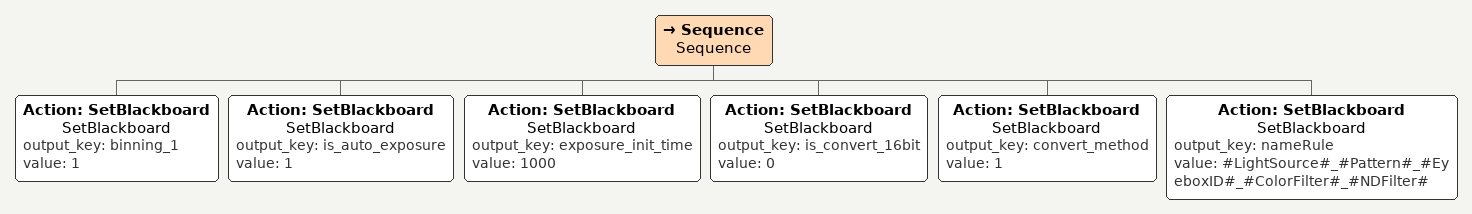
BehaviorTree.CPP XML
<Sequence name="Sequence">
 <Action name="SetBlackboard" ID="SetBlackboard" output_key="binning_1" value="1"/>
 <Action name="SetBlackboard" ID="SetBlackboard" output_key="is_auto_exposure" value="1"/>
 <Action name="SetBlackboard" ID="SetBlackboard" output_key="exposure_init_time" value="1000"/>
 <Action name="SetBlackboard" ID="SetBlackboard" output_key="is_convert_16bit" value="0"/>
 <Action name="SetBlackboard" ID="SetBlackboard" output_key="convert_method" value="1"/>
 <Action name="SetBlackboard" ID="SetBlackboard" output_key="nameRule" value="#LightSource#_#Pattern#_#EyeboxID#_#ColorFilter#_#NDFilter#"/>
</Sequence>
